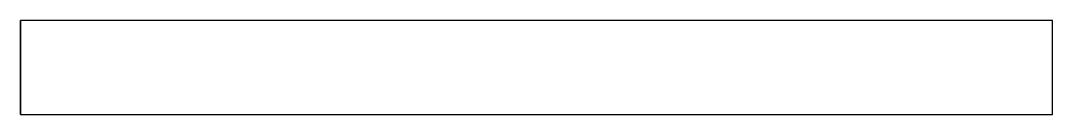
# Model space of a CAD drawing. Extents: x 0 to 220, y 0 to 20.
import ezdxf

# ---------------------------------------------------------------- set-up
doc = ezdxf.new("R2010")
doc.units = 0
doc.layers.get('0').update_dxf_attribs({"linetype": 'CONTINUOUS'})

msp = doc.modelspace()

# ---------------------------------------------------------------- linework, layer by layer
at = {"linetype": 'CONTINUOUS'}
for p, q in [((220, 20), (0, 20)), ((0, 0), (0, 20)), ((220, 20), (0, 20)), ((0, 20), (0, 0)), ((220, 0), (220, 20)), ((220, 0), (220, 20)), ((0, 0), (220, 0)), ((0, 0), (220, 0))]:
    msp.add_line(p, q, dxfattribs=at)

doc.saveas('drawing.dxf')
